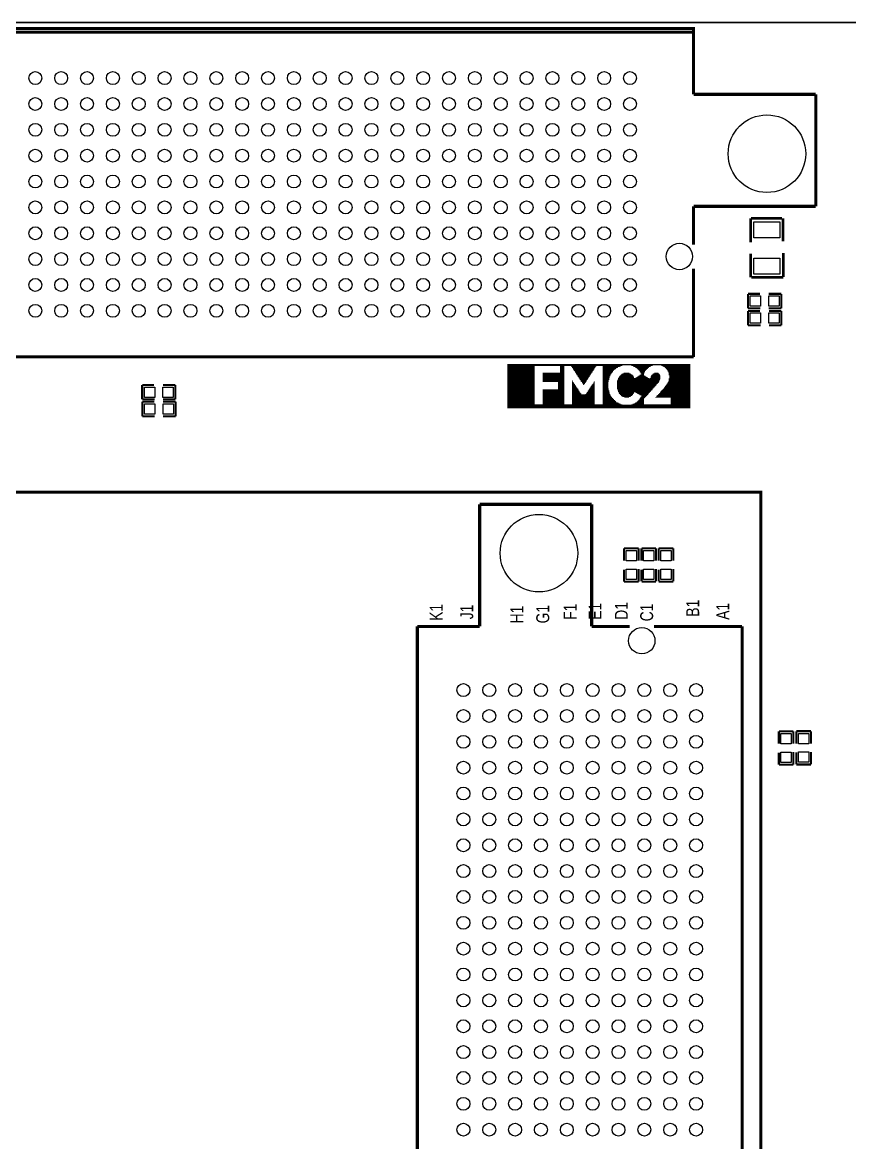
# Model space of a CAD drawing. Extents: x -92 to 136, y -31 to 80.
# Drawn here: x -51.3 to -10.6, y 24.8 to 79.8 of the extents above; entities that cross this region are included whole.
import ezdxf

# ---------------------------------------------------------------- set-up
doc = ezdxf.new("R2010")
doc.units = 0
for name, color, linetype in [('BG_OUTLINE', 254, 'CONTINUOUS'), ('BG_SILKSCREEN_TOP', 85, 'CONTINUOUS'), ('PG_SILKSCREEN_TOP', 85, 'CONTINUOUS'), ('PIN_TOP', 1, 'CONTINUOUS')]:
    doc.layers.add(name, color=color, linetype=linetype)

msp = doc.modelspace()

# ---------------------------------------------------------------- linework, layer by layer
at = {"layer": 'BG_OUTLINE'}
msp.add_lwpolyline([(-91.76512, 79.8195), (98.22688, 79.8195)], dxfattribs=at)
msp.add_lwpolyline([(98.22688, 79.8195), (-91.76512, 79.8195), (-91.76512, 53.44922), (-89.74582, 53.44922), (-89.74582, -7.54888), (-91.76512, -7.54888), (-91.76512, -26.8351), (-76.76134, -26.8351), (-76.76134, -18.5801), (-58.42254, -18.5801), (-58.42254, -26.8351), (-50.42154, -26.8351), (-50.42154, -20.4089, -1.000227), (-46.76394, -20.4089), (-46.76394, -30.8229), (-46.25594, -31.3309), (-36.08324, -31.3309), (-35.57524, -30.8229), (-35.57524, -23.876, -1.000436), (-33.67024, -23.876), (-33.67024, -30.8229), (-33.16224, -31.3309), (37.0459, -31.3309)], format="xyb", dxfattribs=at)
at = {"layer": 'BG_SILKSCREEN_TOP', "const_width": 0.0254}
for points in [[(-27.432, 63.03264), (-18.4404, 63.03264)], [(-27.432, 63.00724), (-20.193, 63.00724)], [(-27.432, 62.98184), (-18.4404, 62.98184)], [(-27.432, 62.95644), (-21.7932, 62.95644)], [(-27.432, 62.93104), (-26.0858, 62.93104)], [(-27.432, 62.90564), (-26.0858, 62.90564)], [(-27.432, 62.88024), (-26.0858, 62.88024)], [(-27.432, 62.85484), (-26.0858, 62.85484)], [(-27.432, 62.82944), (-26.0858, 62.82944)], [(-27.432, 62.80404), (-26.0858, 62.80404)], [(-27.432, 62.77864), (-26.0858, 62.77864)], [(-27.432, 62.75324), (-26.0858, 62.75324)], [(-27.432, 62.72784), (-26.0858, 62.72784)], [(-24.8412, 62.93104), (-24.638, 62.93104)], [(-24.8412, 62.90564), (-24.638, 62.90564)], [(-24.8412, 62.88024), (-24.638, 62.88024)], [(-24.8412, 62.85484), (-24.638, 62.85484)], [(-24.8412, 62.82944), (-24.638, 62.82944)], [(-24.8412, 62.80404), (-24.638, 62.80404)], [(-24.8412, 62.77864), (-24.638, 62.77864)], [(-24.8412, 62.75324), (-24.638, 62.75324)], [(-24.8412, 62.72784), (-24.638, 62.72784)], [(-24.3078, 62.93104), (-23.0632, 62.93104)], [(-24.2824, 62.90564), (-23.0886, 62.90564)], [(-24.257, 62.88024), (-23.114, 62.88024)], [(-24.257, 62.85484), (-23.114, 62.85484)], [(-24.2316, 62.82944), (-23.1394, 62.82944)], [(-24.2062, 62.80404), (-23.1648, 62.80404)], [(-24.2062, 62.77864), (-23.1648, 62.77864)], [(-24.1808, 62.75324), (-23.1902, 62.75324)], [(-24.1808, 62.72784), (-23.1902, 62.72784)], [(-22.7584, 62.93104), (-21.8694, 62.93104)], [(-21.9202, 62.90564), (-22.7584, 62.90564)], [(-22.7584, 62.88024), (-21.9964, 62.88024)], [(-22.7584, 62.85484), (-22.0218, 62.85484)], [(-22.0726, 62.82944), (-22.7584, 62.82944)], [(-22.098, 62.80404), (-22.7584, 62.80404)], [(-22.1234, 62.77864), (-22.7584, 62.77864)], [(-22.7584, 62.75324), (-22.1742, 62.75324)], [(-22.1996, 62.72784), (-22.7584, 62.72784)], [(-21.336, 62.95644), (-20.2946, 62.95644)], [(-20.3708, 62.93104), (-21.2598, 62.93104)], [(-20.4216, 62.90564), (-21.209, 62.90564)], [(-21.1582, 62.88024), (-20.4724, 62.88024)], [(-21.1074, 62.85484), (-20.4978, 62.85484)], [(-20.5232, 62.82944), (-21.082, 62.82944)], [(-21.0566, 62.80404), (-20.5486, 62.80404)], [(-21.0312, 62.77864), (-20.574, 62.77864)], [(-21.0058, 62.75324), (-20.5994, 62.75324)], [(-20.9804, 62.72784), (-20.6248, 62.72784)], [(-20.193, 63.00724), (-20.2184, 63.00724)], [(-20.193, 63.00724), (-18.4404, 63.00724)], [(-19.8628, 62.95644), (-18.4404, 62.95644)], [(-18.4404, 62.93104), (-19.812, 62.93104)], [(-19.7612, 62.90564), (-18.4404, 62.90564)], [(-19.7104, 62.88024), (-18.4404, 62.88024)], [(-19.685, 62.85484), (-18.4404, 62.85484)], [(-19.6596, 62.82944), (-18.4404, 62.82944)], [(-19.6342, 62.80404), (-18.4404, 62.80404)], [(-19.6088, 62.77864), (-18.4404, 62.77864)], [(-19.6088, 62.75324), (-18.4404, 62.75324)], [(-19.5834, 62.72784), (-18.4404, 62.72784)], [(-27.432, 62.70244), (-26.0858, 62.70244)], [(-27.432, 62.67704), (-26.0858, 62.67704)], [(-27.432, 62.65164), (-26.0858, 62.65164)], [(-27.432, 62.62624), (-26.0858, 62.62624)], [(-27.432, 62.60084), (-26.0858, 62.60084)], [(-27.432, 62.57544), (-26.0858, 62.57544)], [(-27.432, 62.55004), (-26.0858, 62.55004)], [(-27.432, 62.52464), (-26.0858, 62.52464)], [(-27.432, 62.49924), (-26.0858, 62.49924)], [(-27.432, 62.47384), (-26.0858, 62.47384)], [(-27.432, 62.44844), (-26.0858, 62.44844)], [(-27.432, 62.42304), (-26.0858, 62.42304)], [(-27.432, 62.39764), (-26.0858, 62.39764)], [(-27.432, 62.37224), (-26.0858, 62.37224)], [(-27.432, 62.34684), (-26.0858, 62.34684)], [(-27.432, 62.32144), (-26.0858, 62.32144)], [(-27.432, 62.29604), (-26.0858, 62.29604)], [(-27.432, 62.27064), (-26.0858, 62.27064)], [(-27.432, 62.24524), (-26.0858, 62.24524)], [(-27.432, 62.21984), (-26.0858, 62.21984)], [(-27.432, 62.19444), (-26.0858, 62.19444)], [(-27.432, 62.16904), (-26.0858, 62.16904)], [(-25.7048, 62.60084), (-24.638, 62.60084)], [(-25.7048, 62.57544), (-24.638, 62.57544)], [(-25.7048, 62.55004), (-24.638, 62.55004)], [(-25.7048, 62.52464), (-24.638, 62.52464)], [(-25.7048, 62.49924), (-24.638, 62.49924)], [(-25.7048, 62.47384), (-24.638, 62.47384)], [(-25.7048, 62.44844), (-24.638, 62.44844)], [(-25.7048, 62.42304), (-24.638, 62.42304)], [(-25.7048, 62.39764), (-24.638, 62.39764)], [(-25.7048, 62.37224), (-24.638, 62.37224)], [(-25.7048, 62.34684), (-24.638, 62.34684)], [(-25.7048, 62.32144), (-24.638, 62.32144)], [(-25.7048, 62.29604), (-24.638, 62.29604)], [(-25.7048, 62.27064), (-24.638, 62.27064)], [(-25.7048, 62.24524), (-24.638, 62.24524)], [(-25.7048, 62.21984), (-24.638, 62.21984)], [(-25.7048, 62.19444), (-24.638, 62.19444)], [(-25.7048, 62.16904), (-24.638, 62.16904)], [(-24.8412, 62.70244), (-24.638, 62.70244)], [(-24.8412, 62.67704), (-24.638, 62.67704)], [(-24.638, 62.65164), (-24.8412, 62.65164)], [(-24.8412, 62.62624), (-24.638, 62.62624)], [(-24.257, 62.21984), (-24.2316, 62.21984)], [(-24.257, 62.19444), (-24.2316, 62.19444)], [(-24.257, 62.16904), (-24.2062, 62.16904)], [(-24.1554, 62.70244), (-23.2156, 62.70244)], [(-24.13, 62.67704), (-23.241, 62.67704)], [(-24.1046, 62.65164), (-23.241, 62.65164)], [(-24.1046, 62.62624), (-23.2664, 62.62624)], [(-24.0792, 62.60084), (-23.2918, 62.60084)], [(-24.0538, 62.57544), (-23.2918, 62.57544)], [(-24.0538, 62.55004), (-23.3172, 62.55004)], [(-23.3426, 62.52464), (-24.0284, 62.52464)], [(-23.3426, 62.49924), (-24.0284, 62.49924)], [(-23.368, 62.47384), (-24.003, 62.47384)], [(-23.3934, 62.44844), (-23.9776, 62.44844)], [(-23.3934, 62.42304), (-23.9776, 62.42304)], [(-23.4188, 62.39764), (-23.9522, 62.39764)], [(-23.9268, 62.37224), (-23.4442, 62.37224)], [(-23.9268, 62.34684), (-23.4442, 62.34684)], [(-23.9014, 62.32144), (-23.4696, 62.32144)], [(-23.876, 62.29604), (-23.495, 62.29604)], [(-23.876, 62.27064), (-23.495, 62.27064)], [(-23.8506, 62.24524), (-23.5204, 62.24524)], [(-23.8252, 62.21984), (-23.5458, 62.21984)], [(-23.8252, 62.19444), (-23.5458, 62.19444)], [(-23.7998, 62.16904), (-23.5712, 62.16904)], [(-23.1902, 62.16904), (-23.1394, 62.16904)], [(-23.1648, 62.19444), (-23.1394, 62.19444)], [(-22.225, 62.70244), (-22.7584, 62.70244)], [(-22.2504, 62.67704), (-22.7584, 62.67704)], [(-22.7584, 62.65164), (-22.2504, 62.65164)], [(-22.7584, 62.62624), (-22.2758, 62.62624)], [(-22.7584, 62.60084), (-22.3012, 62.60084)], [(-22.3266, 62.57544), (-22.7584, 62.57544)], [(-22.3266, 62.55004), (-22.7584, 62.55004)], [(-22.352, 62.52464), (-22.7584, 62.52464)], [(-22.352, 62.49924), (-22.7584, 62.49924)], [(-22.3774, 62.47384), (-22.7584, 62.47384)], [(-22.7584, 62.44844), (-22.3774, 62.44844)], [(-22.7584, 62.42304), (-22.4028, 62.42304)], [(-22.7584, 62.39764), (-22.4028, 62.39764)], [(-22.7584, 62.37224), (-22.4028, 62.37224)], [(-22.7584, 62.34684), (-22.4282, 62.34684)], [(-22.4282, 62.32144), (-22.7584, 62.32144)], [(-22.7584, 62.29604), (-22.4282, 62.29604)], [(-22.4282, 62.27064), (-22.7584, 62.27064)], [(-22.4536, 62.24524), (-22.7584, 62.24524)], [(-22.7584, 62.21984), (-22.4536, 62.21984)], [(-22.7584, 62.19444), (-22.4536, 62.19444)], [(-22.7584, 62.16904), (-22.4536, 62.16904)], [(-22.0472, 62.21984), (-19.9644, 62.21984)], [(-22.0472, 62.19444), (-19.9644, 62.19444)], [(-22.0472, 62.16904), (-19.9898, 62.16904)], [(-22.0218, 62.27064), (-19.939, 62.27064)], [(-22.0218, 62.24524), (-19.939, 62.24524)], [(-20.4724, 62.34684), (-21.9964, 62.34684)], [(-21.9964, 62.32144), (-19.9136, 62.32144)], [(-21.9964, 62.29604), (-19.9136, 62.29604)], [(-21.971, 62.39764), (-21.209, 62.39764)], [(-21.971, 62.37224), (-21.209, 62.37224)], [(-21.9456, 62.42304), (-21.2344, 62.42304)], [(-21.9202, 62.44844), (-21.2344, 62.44844)], [(-21.8948, 62.47384), (-21.2598, 62.47384)], [(-21.8694, 62.49924), (-21.2852, 62.49924)], [(-21.844, 62.52464), (-21.3106, 62.52464)], [(-21.8186, 62.55004), (-21.3614, 62.55004)], [(-21.7678, 62.57544), (-21.3868, 62.57544)], [(-21.717, 62.60084), (-21.4376, 62.60084)], [(-21.1328, 62.37224), (-21.0312, 62.37224)], [(-20.574, 62.39764), (-21.082, 62.39764)], [(-20.5994, 62.42304), (-21.0566, 62.42304)], [(-21.0312, 62.37224), (-21.0566, 62.37224)], [(-21.0312, 62.37224), (-20.6756, 62.37224)], [(-21.0058, 62.44844), (-20.6502, 62.44844)], [(-20.6502, 62.70244), (-20.955, 62.70244)], [(-20.955, 62.47384), (-20.701, 62.47384)], [(-20.6756, 62.67704), (-20.9296, 62.67704)], [(-20.6756, 62.65164), (-20.9296, 62.65164)], [(-20.9296, 62.49924), (-20.7264, 62.49924)], [(-20.9042, 62.62624), (-20.701, 62.62624)], [(-20.8788, 62.60084), (-20.701, 62.60084)], [(-20.8788, 62.57544), (-20.701, 62.57544)], [(-20.8788, 62.52464), (-20.7264, 62.52464)], [(-20.8534, 62.55004), (-20.7264, 62.55004)], [(-20.5232, 62.37224), (-20.70608, 62.37224)], [(-20.4216, 62.34684), (-19.9136, 62.34684)], [(-20.3962, 62.42304), (-19.9136, 62.42304)], [(-20.3962, 62.39764), (-19.9136, 62.39764)], [(-20.3962, 62.37224), (-19.9136, 62.37224)], [(-20.3708, 62.47384), (-19.9136, 62.47384)], [(-20.3708, 62.44844), (-19.9136, 62.44844)], [(-20.3454, 62.49924), (-19.939, 62.49924)], [(-20.32, 62.52464), (-19.939, 62.52464)], [(-20.2946, 62.55004), (-19.9644, 62.55004)], [(-20.2692, 62.57544), (-19.9898, 62.57544)], [(-20.2184, 62.60084), (-20.0152, 62.60084)], [(-19.9898, 62.16904), (-20.0152, 62.16904)], [(-19.558, 62.70244), (-18.4404, 62.70244)], [(-19.558, 62.67704), (-18.4404, 62.67704)], [(-19.5326, 62.65164), (-18.4404, 62.65164)], [(-19.5326, 62.62624), (-18.4404, 62.62624)], [(-19.5326, 62.19444), (-18.4404, 62.19444)], [(-19.5326, 62.16904), (-18.4404, 62.16904)], [(-19.5072, 62.60084), (-18.4404, 62.60084)], [(-19.5072, 62.57544), (-18.4404, 62.57544)], [(-19.5072, 62.55004), (-18.4404, 62.55004)], [(-19.5072, 62.52464), (-18.4404, 62.52464)], [(-19.5072, 62.49924), (-18.4404, 62.49924)], [(-19.5072, 62.32144), (-18.4404, 62.32144)], [(-19.5072, 62.29604), (-18.4404, 62.29604)], [(-19.5072, 62.27064), (-18.4404, 62.27064)], [(-19.5072, 62.24524), (-18.4404, 62.24524)], [(-19.5072, 62.21984), (-18.4404, 62.21984)], [(-19.4818, 62.47384), (-18.4404, 62.47384)], [(-19.4818, 62.44844), (-18.4404, 62.44844)], [(-19.4818, 62.42304), (-18.4404, 62.42304)], [(-19.4818, 62.39764), (-18.4404, 62.39764)], [(-19.4818, 62.37224), (-18.4404, 62.37224)], [(-19.4818, 62.34684), (-18.4404, 62.34684)], [(-27.432, 62.14364), (-26.0858, 62.14364)], [(-27.432, 62.11824), (-26.0858, 62.11824)], [(-27.432, 62.09284), (-26.0858, 62.09284)], [(-27.432, 62.06744), (-26.0858, 62.06744)], [(-27.432, 62.04204), (-26.0858, 62.04204)], [(-27.432, 62.01664), (-26.0858, 62.01664)], [(-27.432, 61.99124), (-26.0858, 61.99124)], [(-27.432, 61.96584), (-26.0858, 61.96584)], [(-27.432, 61.94044), (-26.0858, 61.94044)], [(-27.432, 61.91504), (-26.0858, 61.91504)], [(-27.432, 61.88964), (-26.0858, 61.88964)], [(-27.432, 61.86424), (-26.0858, 61.86424)], [(-27.432, 61.83884), (-26.0858, 61.83884)], [(-27.432, 61.81344), (-26.0858, 61.81344)], [(-27.432, 61.78804), (-26.0858, 61.78804)], [(-27.432, 61.76264), (-26.0858, 61.76264)], [(-27.432, 61.73724), (-26.0858, 61.73724)], [(-27.432, 61.71184), (-26.0858, 61.71184)], [(-27.432, 61.68644), (-26.0858, 61.68644)], [(-27.432, 61.66104), (-26.0858, 61.66104)], [(-27.432, 61.63564), (-26.0858, 61.63564)], [(-27.432, 61.61024), (-26.0858, 61.61024)], [(-25.7048, 61.78804), (-24.638, 61.78804)], [(-25.7048, 61.76264), (-24.638, 61.76264)], [(-25.7048, 61.73724), (-24.638, 61.73724)], [(-25.7048, 61.71184), (-24.638, 61.71184)], [(-25.7048, 61.68644), (-24.638, 61.68644)], [(-25.7048, 61.66104), (-24.638, 61.66104)], [(-25.7048, 61.63564), (-24.638, 61.63564)], [(-25.7048, 61.61024), (-24.638, 61.61024)], [(-24.9428, 62.14364), (-24.638, 62.14364)], [(-24.9428, 62.11824), (-24.638, 62.11824)], [(-24.9428, 62.09284), (-24.638, 62.09284)], [(-24.9428, 62.06744), (-24.638, 62.06744)], [(-24.9428, 62.04204), (-24.638, 62.04204)], [(-24.9428, 62.01664), (-24.638, 62.01664)], [(-24.9428, 61.99124), (-24.638, 61.99124)], [(-24.9428, 61.96584), (-24.638, 61.96584)], [(-24.9428, 61.94044), (-24.638, 61.94044)], [(-24.9428, 61.91504), (-24.638, 61.91504)], [(-24.9428, 61.88964), (-24.638, 61.88964)], [(-24.9428, 61.86424), (-24.638, 61.86424)], [(-24.9428, 61.83884), (-24.638, 61.83884)], [(-24.9428, 61.81344), (-24.638, 61.81344)], [(-24.257, 62.14364), (-24.1808, 62.14364)], [(-24.257, 62.11824), (-24.1808, 62.11824)], [(-24.257, 62.09284), (-24.1554, 62.09284)], [(-24.257, 62.06744), (-24.13, 62.06744)], [(-24.257, 62.04204), (-24.1046, 62.04204)], [(-24.257, 62.01664), (-24.1046, 62.01664)], [(-24.0792, 61.99124), (-24.257, 61.99124)], [(-24.257, 61.96584), (-24.0792, 61.96584)], [(-24.257, 61.94044), (-24.0538, 61.94044)], [(-24.257, 61.91504), (-24.0284, 61.91504)], [(-24.257, 61.88964), (-24.0284, 61.88964)], [(-24.257, 61.86424), (-24.003, 61.86424)], [(-24.257, 61.83884), (-23.9776, 61.83884)], [(-24.257, 61.81344), (-23.9522, 61.81344)], [(-24.257, 61.78804), (-23.9522, 61.78804)], [(-24.257, 61.76264), (-23.9268, 61.76264)], [(-24.257, 61.73724), (-23.9268, 61.73724)], [(-24.257, 61.71184), (-23.9014, 61.71184)], [(-24.257, 61.68644), (-23.876, 61.68644)], [(-24.257, 61.66104), (-23.876, 61.66104)], [(-24.257, 61.63564), (-23.8506, 61.63564)], [(-24.257, 61.61024), (-23.8252, 61.61024)], [(-23.9268, 61.76264), (-23.9522, 61.76264)], [(-23.7744, 62.14364), (-23.5712, 62.14364)], [(-23.7744, 62.11824), (-23.5966, 62.11824)], [(-23.749, 62.09284), (-23.622, 62.09284)], [(-23.7236, 62.06744), (-23.622, 62.06744)], [(-23.7236, 62.04204), (-23.6474, 62.04204)], [(-23.6982, 62.01664), (-23.6728, 62.01664)], [(-23.5458, 61.63564), (-23.1394, 61.63564)], [(-23.5458, 61.61024), (-23.1394, 61.61024)], [(-23.5204, 61.66104), (-23.1394, 61.66104)], [(-23.495, 61.71184), (-23.1394, 61.71184)], [(-23.495, 61.68644), (-23.1394, 61.68644)], [(-23.4696, 61.73724), (-23.1394, 61.73724)], [(-23.4442, 61.78804), (-23.1394, 61.78804)], [(-23.4442, 61.76264), (-23.1394, 61.76264)], [(-23.4188, 61.81344), (-23.1394, 61.81344)], [(-23.3934, 61.86424), (-23.1394, 61.86424)], [(-23.3934, 61.83884), (-23.1394, 61.83884)], [(-23.368, 61.88964), (-23.1394, 61.88964)], [(-23.3426, 61.94044), (-23.1394, 61.94044)], [(-23.3426, 61.91504), (-23.1394, 61.91504)], [(-23.3172, 61.96584), (-23.1394, 61.96584)], [(-23.1394, 62.01664), (-23.2918, 62.01664)], [(-23.2918, 61.99124), (-23.1394, 61.99124)], [(-23.2664, 62.04204), (-23.1394, 62.04204)], [(-23.241, 62.06744), (-23.1394, 62.06744)], [(-23.2156, 62.11824), (-23.1394, 62.11824)], [(-23.2156, 62.09284), (-23.1394, 62.09284)], [(-23.1902, 62.14364), (-23.1394, 62.14364)], [(-22.7584, 62.14364), (-22.479, 62.14364)], [(-22.7584, 62.11824), (-22.479, 62.11824)], [(-22.7584, 62.09284), (-22.479, 62.09284)], [(-22.7584, 62.06744), (-22.479, 62.06744)], [(-22.479, 62.04204), (-22.7584, 62.04204)], [(-22.7584, 62.01664), (-22.479, 62.01664)], [(-22.7584, 61.99124), (-22.479, 61.99124)], [(-22.7584, 61.96584), (-22.479, 61.96584)], [(-22.7584, 61.94044), (-22.479, 61.94044)], [(-22.7584, 61.91504), (-22.479, 61.91504)], [(-22.7584, 61.88964), (-22.479, 61.88964)], [(-22.7584, 61.86424), (-22.479, 61.86424)], [(-22.7584, 61.83884), (-22.4536, 61.83884)], [(-22.4536, 61.81344), (-22.7584, 61.81344)], [(-22.4536, 61.78804), (-22.7584, 61.78804)], [(-22.4536, 61.76264), (-22.7584, 61.76264)], [(-22.7584, 61.73724), (-22.4282, 61.73724)], [(-22.7584, 61.71184), (-22.4282, 61.71184)], [(-22.7584, 61.68644), (-22.4282, 61.68644)], [(-22.7584, 61.66104), (-22.4282, 61.66104)], [(-22.7584, 61.63564), (-22.4028, 61.63564)], [(-22.7584, 61.61024), (-22.4028, 61.61024)], [(-22.0472, 62.14364), (-19.9898, 62.14364)], [(-22.0472, 62.11824), (-20.0152, 62.11824)], [(-22.0472, 62.09284), (-20.0406, 62.09284)], [(-22.0472, 62.06744), (-20.066, 62.06744)], [(-20.0914, 62.04204), (-22.0472, 62.04204)], [(-20.0914, 62.01664), (-22.0472, 62.01664)], [(-20.1168, 61.99124), (-22.0472, 61.99124)], [(-22.0472, 61.96584), (-20.1422, 61.96584)], [(-22.0472, 61.94044), (-20.1676, 61.94044)], [(-22.0472, 61.91504), (-20.193, 61.91504)], [(-22.0472, 61.88964), (-20.2184, 61.88964)], [(-22.0472, 61.86424), (-20.2438, 61.86424)], [(-22.0472, 61.83884), (-20.2692, 61.83884)], [(-22.0472, 61.81344), (-20.2946, 61.81344)], [(-22.0218, 61.78804), (-20.2946, 61.78804)], [(-22.0218, 61.76264), (-20.32, 61.76264)], [(-22.0218, 61.73724), (-20.3454, 61.73724)], [(-21.9964, 61.71184), (-20.3708, 61.71184)], [(-21.9964, 61.68644), (-20.3962, 61.68644)], [(-21.971, 61.66104), (-20.4216, 61.66104)], [(-21.971, 61.63564), (-21.209, 61.63564)], [(-21.971, 61.61024), (-21.209, 61.61024)], [(-21.1328, 61.63564), (-20.447, 61.63564)], [(-21.082, 61.61024), (-20.4724, 61.61024)], [(-20.2946, 61.81344), (-20.32, 61.81344)], [(-20.066, 62.06744), (-20.1168, 62.06744)], [(-19.9644, 61.61024), (-18.4404, 61.61024)], [(-19.939, 61.63564), (-18.4404, 61.63564)], [(-19.9136, 61.68644), (-18.4404, 61.68644)], [(-19.9136, 61.66104), (-18.4404, 61.66104)], [(-19.8882, 61.71184), (-18.4404, 61.71184)], [(-19.8628, 61.73724), (-18.4404, 61.73724)], [(-19.8374, 61.76264), (-18.4404, 61.76264)], [(-19.812, 61.78804), (-18.4404, 61.78804)], [(-19.7866, 61.81344), (-18.4404, 61.81344)], [(-19.7612, 61.83884), (-18.4404, 61.83884)], [(-19.7358, 61.88964), (-18.4404, 61.88964)], [(-19.7358, 61.86424), (-18.4404, 61.86424)], [(-19.7104, 61.91504), (-18.4404, 61.91504)], [(-19.685, 61.94044), (-18.4404, 61.94044)], [(-18.4404, 61.99124), (-19.6596, 61.99124)], [(-19.6596, 61.96584), (-18.4404, 61.96584)], [(-18.4404, 62.01664), (-19.6342, 62.01664)], [(-19.6088, 62.06744), (-18.4404, 62.06744)], [(-19.6088, 62.04204), (-18.4404, 62.04204)], [(-19.5834, 62.09284), (-18.4404, 62.09284)], [(-19.558, 62.14364), (-18.4404, 62.14364)], [(-19.558, 62.11824), (-18.4404, 62.11824)], [(-27.432, 61.58484), (-26.0858, 61.58484)], [(-27.432, 61.55944), (-26.0858, 61.55944)], [(-27.432, 61.53404), (-26.0858, 61.53404)], [(-27.432, 61.50864), (-26.0858, 61.50864)], [(-27.432, 61.48324), (-26.0858, 61.48324)], [(-27.432, 61.45784), (-26.0858, 61.45784)], [(-27.432, 61.43244), (-26.0858, 61.43244)], [(-27.432, 61.40704), (-26.0858, 61.40704)], [(-27.432, 61.38164), (-26.0858, 61.38164)], [(-27.432, 61.35624), (-26.0858, 61.35624)], [(-27.432, 61.33084), (-26.0858, 61.33084)], [(-27.432, 61.30544), (-26.0858, 61.30544)], [(-27.432, 61.28004), (-26.0858, 61.28004)], [(-27.432, 61.25464), (-26.0858, 61.25464)], [(-27.432, 61.22924), (-26.0858, 61.22924)], [(-27.432, 61.20384), (-26.0858, 61.20384)], [(-27.432, 61.17844), (-26.0858, 61.17844)], [(-27.432, 61.15304), (-26.0858, 61.15304)], [(-27.432, 61.12764), (-26.0858, 61.12764)], [(-27.432, 61.10224), (-26.0858, 61.10224)], [(-27.432, 61.07684), (-26.0858, 61.07684)], [(-25.7048, 61.58484), (-24.638, 61.58484)], [(-25.7048, 61.55944), (-24.638, 61.55944)], [(-25.7048, 61.53404), (-24.638, 61.53404)], [(-25.7048, 61.50864), (-24.638, 61.50864)], [(-25.7048, 61.48324), (-24.638, 61.48324)], [(-25.7048, 61.45784), (-24.638, 61.45784)], [(-25.7048, 61.43244), (-24.638, 61.43244)], [(-25.7048, 61.40704), (-24.638, 61.40704)], [(-25.7048, 61.38164), (-24.638, 61.38164)], [(-25.7048, 61.35624), (-24.638, 61.35624)], [(-25.7048, 61.33084), (-24.638, 61.33084)], [(-25.7048, 61.30544), (-24.638, 61.30544)], [(-25.7048, 61.28004), (-24.638, 61.28004)], [(-25.7048, 61.25464), (-24.638, 61.25464)], [(-25.7048, 61.22924), (-24.638, 61.22924)], [(-25.7048, 61.20384), (-24.638, 61.20384)], [(-25.7048, 61.17844), (-24.638, 61.17844)], [(-25.7048, 61.15304), (-24.638, 61.15304)], [(-25.7048, 61.12764), (-24.638, 61.12764)], [(-25.7048, 61.10224), (-24.638, 61.10224)], [(-25.7048, 61.07684), (-24.638, 61.07684)], [(-24.257, 61.58484), (-23.7998, 61.58484)], [(-24.257, 61.55944), (-23.7998, 61.55944)], [(-24.257, 61.53404), (-23.1394, 61.53404)], [(-24.257, 61.50864), (-23.1394, 61.50864)], [(-24.257, 61.48324), (-23.1394, 61.48324)], [(-24.257, 61.45784), (-23.1394, 61.45784)], [(-24.257, 61.43244), (-23.1394, 61.43244)], [(-24.257, 61.40704), (-23.1394, 61.40704)], [(-24.257, 61.38164), (-23.1394, 61.38164)], [(-24.257, 61.35624), (-23.1394, 61.35624)], [(-24.257, 61.33084), (-23.1394, 61.33084)], [(-24.257, 61.30544), (-23.1394, 61.30544)], [(-24.257, 61.28004), (-23.1394, 61.28004)], [(-24.257, 61.25464), (-23.1394, 61.25464)], [(-24.257, 61.22924), (-23.1394, 61.22924)], [(-24.257, 61.20384), (-23.1394, 61.20384)], [(-24.257, 61.17844), (-23.1394, 61.17844)], [(-24.257, 61.15304), (-23.1394, 61.15304)], [(-24.257, 61.12764), (-23.1394, 61.12764)], [(-24.257, 61.10224), (-23.1394, 61.10224)], [(-24.257, 61.07684), (-23.1394, 61.07684)], [(-23.5966, 61.55944), (-23.1394, 61.55944)], [(-23.5712, 61.58484), (-23.1394, 61.58484)], [(-22.7584, 61.58484), (-22.4028, 61.58484)], [(-22.7584, 61.55944), (-22.3774, 61.55944)], [(-22.7584, 61.53404), (-22.3774, 61.53404)], [(-22.7584, 61.50864), (-22.352, 61.50864)], [(-22.7584, 61.48324), (-22.352, 61.48324)], [(-22.7584, 61.45784), (-22.3266, 61.45784)], [(-22.7584, 61.43244), (-22.3266, 61.43244)], [(-22.7584, 61.40704), (-22.3012, 61.40704)], [(-22.7584, 61.38164), (-22.2758, 61.38164)], [(-22.7584, 61.35624), (-22.2504, 61.35624)], [(-22.7584, 61.33084), (-22.225, 61.33084)], [(-22.7584, 61.30544), (-22.1996, 61.30544)], [(-22.7584, 61.28004), (-22.1996, 61.28004)], [(-22.7584, 61.25464), (-22.1488, 61.25464)], [(-22.7584, 61.22924), (-22.1234, 61.22924)], [(-22.7584, 61.20384), (-22.098, 61.20384)], [(-22.7584, 61.17844), (-22.0726, 61.17844)], [(-22.7584, 61.15304), (-22.0218, 61.15304)], [(-22.7584, 61.12764), (-22.098, 61.12764)], [(-21.9202, 61.10224), (-22.7584, 61.10224)], [(-22.7584, 61.07684), (-21.8694, 61.07684)], [(-22.098, 61.12764), (-22.1234, 61.12764)], [(-22.098, 61.12764), (-21.971, 61.12764)], [(-21.9456, 61.58484), (-21.2344, 61.58484)], [(-21.9202, 61.55944), (-21.2598, 61.55944)], [(-21.8948, 61.53404), (-21.2598, 61.53404)], [(-21.8694, 61.50864), (-21.2852, 61.50864)], [(-21.844, 61.48324), (-21.3106, 61.48324)], [(-21.8186, 61.45784), (-21.3614, 61.45784)], [(-21.7678, 61.43244), (-21.3868, 61.43244)], [(-21.6916, 61.40704), (-21.463, 61.40704)], [(-21.2852, 61.07684), (-20.7264, 61.07684)], [(-21.209, 61.10224), (-20.7264, 61.10224)], [(-21.1582, 61.12764), (-20.7264, 61.12764)], [(-21.1328, 61.15304), (-20.7264, 61.15304)], [(-21.082, 61.17844), (-20.7264, 61.17844)], [(-21.0566, 61.58484), (-20.4978, 61.58484)], [(-21.0566, 61.20384), (-20.7264, 61.20384)], [(-21.0312, 61.22924), (-20.7264, 61.22924)], [(-21.0058, 61.55944), (-20.4978, 61.55944)], [(-21.0058, 61.25464), (-20.7264, 61.25464)], [(-20.9804, 61.28004), (-20.7264, 61.28004)], [(-20.955, 61.53404), (-20.5232, 61.53404)], [(-20.955, 61.30544), (-20.7264, 61.30544)], [(-20.9296, 61.50864), (-20.5486, 61.50864)], [(-20.9296, 61.35624), (-20.701, 61.35624)], [(-20.9296, 61.33084), (-20.7264, 61.33084)], [(-20.9042, 61.40704), (-20.6502, 61.40704)], [(-20.9042, 61.38164), (-20.6756, 61.38164)], [(-20.8788, 61.43244), (-20.6248, 61.43244)], [(-20.8534, 61.48324), (-20.574, 61.48324)], [(-20.8534, 61.45784), (-20.5994, 61.45784)], [(-20.6502, 61.40704), (-20.6756, 61.40704)], [(-20.6248, 61.43244), (-20.6502, 61.43244)], [(-20.1676, 61.40704), (-18.4404, 61.40704)], [(-20.1168, 61.45784), (-18.4404, 61.45784)], [(-20.1168, 61.43244), (-18.4404, 61.43244)], [(-20.0914, 61.48324), (-18.4404, 61.48324)], [(-20.066, 61.50864), (-18.4404, 61.50864)], [(-20.0406, 61.53404), (-18.4404, 61.53404)], [(-20.0152, 61.55944), (-18.4404, 61.55944)], [(-19.9898, 61.58484), (-18.4404, 61.58484)], [(-19.4056, 61.38164), (-18.4404, 61.38164)], [(-19.4056, 61.35624), (-18.4404, 61.35624)], [(-19.4056, 61.33084), (-18.4404, 61.33084)], [(-19.4056, 61.30544), (-18.4404, 61.30544)], [(-19.4056, 61.28004), (-18.4404, 61.28004)], [(-19.4056, 61.25464), (-18.4404, 61.25464)], [(-19.4056, 61.22924), (-18.4404, 61.22924)], [(-19.4056, 61.20384), (-18.4404, 61.20384)], [(-19.4056, 61.17844), (-18.4404, 61.17844)], [(-19.4056, 61.15304), (-18.4404, 61.15304)], [(-19.4056, 61.12764), (-18.4404, 61.12764)], [(-19.4056, 61.10224), (-18.4404, 61.10224)], [(-19.4056, 61.07684), (-18.4404, 61.07684)], [(-21.7932, 61.05144), (-27.432, 61.05144)], [(-27.432, 61.02604), (-18.4404, 61.02604)], [(-27.432, 61.00064), (-18.4404, 61.00064)], [(-27.432, 60.97524), (-18.4404, 60.97524)], [(-27.432, 60.94984), (-18.4404, 60.94984)], [(-27.432, 60.92444), (-18.4404, 60.92444)], [(-27.432, 60.89904), (-18.4404, 60.89904)], [(-27.432, 60.87364), (-18.4404, 60.87364)], [(-21.336, 61.05144), (-18.4404, 61.05144)]]:
    msp.add_lwpolyline(points, dxfattribs=at)
at = {"layer": 'PG_SILKSCREEN_TOP'}
for points, const_width in [([(-18.28546, 76.28636), (-18.28546, 79.52232), (-74.06386, 79.52232), (-74.06386, 79.34452), (-18.28546, 79.34452)], 0.1524), ([(-12.28598, 76.28636), (-18.28546, 76.28636)], 0.1524), ([(-12.28598, 70.78472), (-12.28598, 76.28636)], 0.1524), ([(-18.28546, 70.78472), (-12.28598, 70.78472)], 0.1524), ([(-18.28546, 68.9102), (-18.28546, 70.78472)], 0.1524), ([(-15.47622, 70.19036), (-15.47622, 69.02196)], 0.127), ([(-13.93952, 70.19036), (-15.46352, 70.19036)], 0.127), ([(-13.88872, 69.07276), (-13.88872, 70.19036)], 0.127), ([(-15.47622, 67.29476), (-15.47622, 68.46316)], 0.127), ([(-13.87602, 68.48856), (-13.87602, 67.32016)], 0.127), ([(-18.28546, 63.39332), (-18.28546, 67.7164)], 0.1524), ([(-13.87602, 67.29476), (-15.45082, 67.29476)], 0.127), ([(-15.61592, 65.77584), (-15.61592, 66.48704)], 0.1016), ([(-15.61084, 66.48704), (-15.02664, 66.48704)], 0.1016), ([(-13.98016, 66.48704), (-14.58976, 66.48704)], 0.1016), ([(-13.98016, 65.77584), (-13.98016, 66.48704)], 0.1016), ([(-15.61338, 64.93764), (-15.61338, 65.64884)], 0.1016), ([(-15.00124, 65.77584), (-15.61084, 65.77584)], 0.1016), ([(-15.6083, 65.64884), (-15.0241, 65.64884)], 0.1016), ([(-13.98016, 65.77584), (-14.58976, 65.77584)], 0.1016), ([(-13.97762, 65.64884), (-14.58722, 65.64884)], 0.1016), ([(-13.97762, 64.93764), (-13.97762, 65.64884)], 0.1016), ([(-14.9987, 64.93764), (-15.6083, 64.93764)], 0.1016), ([(-13.97762, 64.93764), (-14.58722, 64.93764)], 0.1016), ([(-74.06386, 63.39332), (-18.28546, 63.39332)], 0.1524), ([(-45.37202, 61.30036), (-45.37202, 62.01156)], 0.1016), ([(-45.36694, 62.01156), (-44.78274, 62.01156)], 0.1016), ([(-43.73626, 62.01156), (-44.34586, 62.01156)], 0.1016), ([(-43.73626, 61.30036), (-43.73626, 62.01156)], 0.1016), ([(-44.75734, 61.30036), (-45.36694, 61.30036)], 0.1016), ([(-45.36694, 60.4774), (-45.36694, 61.1886)], 0.1016), ([(-45.36186, 61.1886), (-44.77766, 61.1886)], 0.1016), ([(-43.73626, 61.30036), (-44.34586, 61.30036)], 0.1016), ([(-43.73118, 61.1886), (-44.34078, 61.1886)], 0.1016), ([(-43.73118, 60.4774), (-43.73118, 61.1886)], 0.1016), ([(-44.75226, 60.4774), (-45.36186, 60.4774)], 0.1016), ([(-43.73118, 60.4774), (-44.34078, 60.4774)], 0.1016), ([(-28.79598, 56.148224), (-28.79598, 50.148744)], 0.1524), ([(-23.29434, 56.148224), (-28.79598, 56.148224)], 0.1524), ([(-23.29434, 50.148744), (-23.29434, 56.148224)], 0.1524), ([(-21.69922, 53.98516), (-21.69922, 53.37556)], 0.1016), ([(-20.98802, 53.98516), (-21.69922, 53.98516)], 0.1016), ([(-20.98802, 53.98516), (-20.98802, 53.37556)], 0.1016), ([(-20.84324, 53.9877), (-20.84324, 53.3781)], 0.1016), ([(-20.13204, 53.9877), (-20.84324, 53.9877)], 0.1016), ([(-20.13204, 53.9877), (-20.13204, 53.3781)], 0.1016), ([(-19.99488, 53.9877), (-19.99488, 53.3781)], 0.1016), ([(-19.28368, 53.9877), (-19.99488, 53.9877)], 0.1016), ([(-19.28368, 53.9877), (-19.28368, 53.3781)], 0.1016), ([(-21.69922, 52.35702), (-21.69922, 52.94122)], 0.1016), ([(-20.98802, 52.96662), (-20.98802, 52.35702)], 0.1016), ([(-20.84324, 52.35956), (-20.84324, 52.94376)], 0.1016), ([(-20.13204, 52.96916), (-20.13204, 52.35956)], 0.1016), ([(-19.99488, 52.35956), (-19.99488, 52.94376)], 0.1016), ([(-19.28368, 52.96916), (-19.28368, 52.35956)], 0.1016), ([(-20.98802, 52.35194), (-21.69922, 52.35194)], 0.1016), ([(-20.13204, 52.35448), (-20.84324, 52.35448)], 0.1016), ([(-19.28368, 52.35448), (-19.99488, 52.35448)], 0.1016), ([(-31.85414, 50.148744), (-31.85414, -5.629656)], 0.1524), ([(-28.79598, 50.148744), (-31.85414, 50.148744)], 0.1524), ([(-21.41982, 50.148744), (-23.29434, 50.148744)], 0.1524), ([(-15.90294, 50.148744), (-20.22602, 50.148744)], 0.1524), ([(-15.90294, -5.629656), (-15.90294, 50.148744)], 0.1524), ([(-14.097, 44.99864), (-14.097, 44.38904)], 0.1016), ([(-13.3858, 44.99864), (-14.097, 44.99864)], 0.1016), ([(-13.3858, 44.99864), (-13.3858, 44.38904)], 0.1016), ([(-13.23594, 45.00626), (-13.23594, 44.39666)], 0.1016), ([(-12.52474, 45.00626), (-13.23594, 45.00626)], 0.1016), ([(-12.52474, 45.00626), (-12.52474, 44.39666)], 0.1016), ([(-13.3858, 43.97756), (-13.3858, 43.36796)], 0.1016), ([(-12.52474, 43.98518), (-12.52474, 43.37558)], 0.1016), ([(-14.097, 43.36796), (-14.097, 43.95216)], 0.1016), ([(-13.23594, 43.37558), (-13.23594, 43.95978)], 0.1016), ([(-13.3858, 43.36288), (-14.097, 43.36288)], 0.1016), ([(-12.52474, 43.3705), (-13.23594, 43.3705)], 0.1016)]:
    msp.add_lwpolyline(points, dxfattribs=dict(at, const_width=const_width))
at = {"layer": 'PG_SILKSCREEN_TOP', "const_width": 0.1524}
msp.add_lwpolyline([(-91.4781, -7.549896), (-80.97774, -7.549896, -0.414214), (-79.97952, -8.548116), (-79.97952, -9.650476), (-70.17766, -9.650476, -0.414214), (-69.17944, -10.648696), (-69.17944, -12.251436), (-14.97838, -12.251436), (-14.97838, 56.750204), (-64.37884, 56.750204), (-64.37884, 53.448204), (-91.4781, 53.448204)], format="xyb", dxfattribs=at)
at = {"layer": 'PIN_TOP'}
for points in [[(-15.32382, 70.02526), (-14.05382, 70.02526), (-14.05382, 69.23786), (-15.32382, 69.23786)], [(-15.32382, 68.24726), (-14.05382, 68.24726), (-14.05382, 67.45986), (-15.32382, 67.45986)], [(-15.00124, 66.38544), (-15.00124, 65.87744), (-15.50924, 65.87744), (-15.50924, 66.38544)], [(-14.08684, 66.38544), (-14.08684, 65.87744), (-14.59484, 65.87744), (-14.59484, 66.38544)], [(-14.9987, 65.54724), (-14.9987, 65.03924), (-15.5067, 65.03924), (-15.5067, 65.54724)], [(-14.0843, 65.54724), (-14.0843, 65.03924), (-14.5923, 65.03924), (-14.5923, 65.54724)], [(-44.75734, 61.90996), (-44.75734, 61.40196), (-45.26534, 61.40196), (-45.26534, 61.90996)], [(-43.84294, 61.90996), (-43.84294, 61.40196), (-44.35094, 61.40196), (-44.35094, 61.90996)], [(-44.75226, 61.087), (-44.75226, 60.579), (-45.26026, 60.579), (-45.26026, 61.087)], [(-43.83786, 61.087), (-43.83786, 60.579), (-44.34586, 60.579), (-44.34586, 61.087)], [(-21.59762, 53.88102), (-21.08962, 53.88102), (-21.08962, 53.37302), (-21.59762, 53.37302)], [(-20.74164, 53.88356), (-20.23364, 53.88356), (-20.23364, 53.37556), (-20.74164, 53.37556)], [(-19.89328, 53.88356), (-19.38528, 53.88356), (-19.38528, 53.37556), (-19.89328, 53.37556)], [(-21.59762, 52.96662), (-21.08962, 52.96662), (-21.08962, 52.45862), (-21.59762, 52.45862)], [(-20.74164, 52.96916), (-20.23364, 52.96916), (-20.23364, 52.46116), (-20.74164, 52.46116)], [(-19.89328, 52.96916), (-19.38528, 52.96916), (-19.38528, 52.46116), (-19.89328, 52.46116)], [(-13.9954, 44.89196), (-13.4874, 44.89196), (-13.4874, 44.38396), (-13.9954, 44.38396)], [(-13.13434, 44.89958), (-12.62634, 44.89958), (-12.62634, 44.39158), (-13.13434, 44.39158)], [(-13.9954, 43.97756), (-13.4874, 43.97756), (-13.4874, 43.46956), (-13.9954, 43.46956)], [(-13.13434, 43.98518), (-12.62634, 43.98518), (-12.62634, 43.47718), (-13.13434, 43.47718)]]:
    msp.add_lwpolyline(points, close=True, dxfattribs=at)
for centre, radius in [((-50.61966, 77.08392), 0.3175), ((-49.34966, 77.08392), 0.3175), ((-48.07966, 77.08392), 0.3175), ((-46.80966, 77.08392), 0.3175), ((-45.53966, 77.08392), 0.3175), ((-44.26966, 77.08392), 0.3175), ((-42.99966, 77.08392), 0.3175), ((-41.72966, 77.08392), 0.3175), ((-40.45966, 77.08392), 0.3175), ((-39.18966, 77.08392), 0.3175), ((-37.91966, 77.08392), 0.3175), ((-36.64966, 77.08392), 0.3175), ((-35.37966, 77.08392), 0.3175), ((-34.10966, 77.08392), 0.3175), ((-32.83966, 77.08392), 0.3175), ((-31.56966, 77.08392), 0.3175), ((-30.29966, 77.08392), 0.3175), ((-29.02966, 77.08392), 0.3175), ((-27.75966, 77.08392), 0.3175), ((-26.48966, 77.08392), 0.3175), ((-25.21966, 77.08392), 0.3175), ((-23.94966, 77.08392), 0.3175), ((-22.67966, 77.08392), 0.3175), ((-21.40966, 77.08392), 0.3175), ((-50.61966, 75.81392), 0.3175), ((-49.34966, 75.81392), 0.3175), ((-48.07966, 75.81392), 0.3175), ((-46.80966, 75.81392), 0.3175), ((-45.53966, 75.81392), 0.3175), ((-44.26966, 75.81392), 0.3175), ((-42.99966, 75.81392), 0.3175), ((-41.72966, 75.81392), 0.3175), ((-40.45966, 75.81392), 0.3175), ((-39.18966, 75.81392), 0.3175), ((-37.91966, 75.81392), 0.3175), ((-36.64966, 75.81392), 0.3175), ((-35.37966, 75.81392), 0.3175), ((-34.10966, 75.81392), 0.3175), ((-32.83966, 75.81392), 0.3175), ((-31.56966, 75.81392), 0.3175), ((-30.29966, 75.81392), 0.3175), ((-29.02966, 75.81392), 0.3175), ((-27.75966, 75.81392), 0.3175), ((-26.48966, 75.81392), 0.3175), ((-25.21966, 75.81392), 0.3175), ((-23.94966, 75.81392), 0.3175), ((-22.67966, 75.81392), 0.3175), ((-21.40966, 75.81392), 0.3175), ((-50.61966, 74.54392), 0.3175), ((-49.34966, 74.54392), 0.3175), ((-48.07966, 74.54392), 0.3175), ((-46.80966, 74.54392), 0.3175), ((-45.53966, 74.54392), 0.3175), ((-44.26966, 74.54392), 0.3175), ((-42.99966, 74.54392), 0.3175), ((-41.72966, 74.54392), 0.3175), ((-40.45966, 74.54392), 0.3175), ((-39.18966, 74.54392), 0.3175), ((-37.91966, 74.54392), 0.3175), ((-36.64966, 74.54392), 0.3175), ((-35.37966, 74.54392), 0.3175), ((-34.10966, 74.54392), 0.3175), ((-32.83966, 74.54392), 0.3175), ((-31.56966, 74.54392), 0.3175), ((-30.29966, 74.54392), 0.3175), ((-29.02966, 74.54392), 0.3175), ((-27.75966, 74.54392), 0.3175), ((-26.48966, 74.54392), 0.3175), ((-25.21966, 74.54392), 0.3175), ((-23.94966, 74.54392), 0.3175), ((-22.67966, 74.54392), 0.3175), ((-21.40966, 74.54392), 0.3175), ((-14.68374, 73.37044), 1.905), ((-50.61966, 73.27392), 0.3175), ((-49.34966, 73.27392), 0.3175), ((-48.07966, 73.27392), 0.3175), ((-46.80966, 73.27392), 0.3175), ((-45.53966, 73.27392), 0.3175), ((-44.26966, 73.27392), 0.3175), ((-42.99966, 73.27392), 0.3175), ((-41.72966, 73.27392), 0.3175), ((-40.45966, 73.27392), 0.3175), ((-39.18966, 73.27392), 0.3175), ((-37.91966, 73.27392), 0.3175), ((-36.64966, 73.27392), 0.3175), ((-35.37966, 73.27392), 0.3175), ((-34.10966, 73.27392), 0.3175), ((-32.83966, 73.27392), 0.3175), ((-31.56966, 73.27392), 0.3175), ((-30.29966, 73.27392), 0.3175), ((-29.02966, 73.27392), 0.3175), ((-27.75966, 73.27392), 0.3175), ((-26.48966, 73.27392), 0.3175), ((-25.21966, 73.27392), 0.3175), ((-23.94966, 73.27392), 0.3175), ((-22.67966, 73.27392), 0.3175), ((-21.40966, 73.27392), 0.3175), ((-50.61966, 72.00392), 0.3175), ((-49.34966, 72.00392), 0.3175), ((-48.07966, 72.00392), 0.3175), ((-46.80966, 72.00392), 0.3175), ((-45.53966, 72.00392), 0.3175), ((-44.26966, 72.00392), 0.3175), ((-42.99966, 72.00392), 0.3175), ((-41.72966, 72.00392), 0.3175), ((-40.45966, 72.00392), 0.3175), ((-39.18966, 72.00392), 0.3175), ((-37.91966, 72.00392), 0.3175), ((-36.64966, 72.00392), 0.3175), ((-35.37966, 72.00392), 0.3175), ((-34.10966, 72.00392), 0.3175), ((-32.83966, 72.00392), 0.3175), ((-31.56966, 72.00392), 0.3175), ((-30.29966, 72.00392), 0.3175), ((-29.02966, 72.00392), 0.3175), ((-27.75966, 72.00392), 0.3175), ((-26.48966, 72.00392), 0.3175), ((-25.21966, 72.00392), 0.3175), ((-23.94966, 72.00392), 0.3175), ((-22.67966, 72.00392), 0.3175), ((-21.40966, 72.00392), 0.3175), ((-50.61966, 70.73392), 0.3175), ((-49.34966, 70.73392), 0.3175), ((-48.07966, 70.73392), 0.3175), ((-46.80966, 70.73392), 0.3175), ((-45.53966, 70.73392), 0.3175), ((-44.26966, 70.73392), 0.3175), ((-42.99966, 70.73392), 0.3175), ((-41.72966, 70.73392), 0.3175), ((-40.45966, 70.73392), 0.3175), ((-39.18966, 70.73392), 0.3175), ((-37.91966, 70.73392), 0.3175), ((-36.64966, 70.73392), 0.3175), ((-35.37966, 70.73392), 0.3175), ((-34.10966, 70.73392), 0.3175), ((-32.83966, 70.73392), 0.3175), ((-31.56966, 70.73392), 0.3175), ((-30.29966, 70.73392), 0.3175), ((-29.02966, 70.73392), 0.3175), ((-27.75966, 70.73392), 0.3175), ((-26.48966, 70.73392), 0.3175), ((-25.21966, 70.73392), 0.3175), ((-23.94966, 70.73392), 0.3175), ((-22.67966, 70.73392), 0.3175), ((-21.40966, 70.73392), 0.3175), ((-50.61966, 69.46392), 0.3175), ((-49.34966, 69.46392), 0.3175), ((-48.07966, 69.46392), 0.3175), ((-46.80966, 69.46392), 0.3175), ((-45.53966, 69.46392), 0.3175), ((-44.26966, 69.46392), 0.3175), ((-42.99966, 69.46392), 0.3175), ((-41.72966, 69.46392), 0.3175), ((-40.45966, 69.46392), 0.3175), ((-39.18966, 69.46392), 0.3175), ((-37.91966, 69.46392), 0.3175), ((-36.64966, 69.46392), 0.3175), ((-35.37966, 69.46392), 0.3175), ((-34.10966, 69.46392), 0.3175), ((-32.83966, 69.46392), 0.3175), ((-31.56966, 69.46392), 0.3175), ((-30.29966, 69.46392), 0.3175), ((-29.02966, 69.46392), 0.3175), ((-27.75966, 69.46392), 0.3175), ((-26.48966, 69.46392), 0.3175), ((-25.21966, 69.46392), 0.3175), ((-23.94966, 69.46392), 0.3175), ((-22.67966, 69.46392), 0.3175), ((-21.40966, 69.46392), 0.3175), ((-18.98396, 68.32092), 0.6477), ((-50.61966, 68.19392), 0.3175), ((-49.34966, 68.19392), 0.3175), ((-48.07966, 68.19392), 0.3175), ((-46.80966, 68.19392), 0.3175), ((-45.53966, 68.19392), 0.3175), ((-44.26966, 68.19392), 0.3175), ((-42.99966, 68.19392), 0.3175), ((-41.72966, 68.19392), 0.3175), ((-40.45966, 68.19392), 0.3175), ((-39.18966, 68.19392), 0.3175), ((-37.91966, 68.19392), 0.3175), ((-36.64966, 68.19392), 0.3175), ((-35.37966, 68.19392), 0.3175), ((-34.10966, 68.19392), 0.3175), ((-32.83966, 68.19392), 0.3175), ((-31.56966, 68.19392), 0.3175), ((-30.29966, 68.19392), 0.3175), ((-29.02966, 68.19392), 0.3175), ((-27.75966, 68.19392), 0.3175), ((-26.48966, 68.19392), 0.3175), ((-25.21966, 68.19392), 0.3175), ((-23.94966, 68.19392), 0.3175), ((-22.67966, 68.19392), 0.3175), ((-21.40966, 68.19392), 0.3175), ((-50.61966, 66.92392), 0.3175), ((-49.34966, 66.92392), 0.3175), ((-48.07966, 66.92392), 0.3175), ((-46.80966, 66.92392), 0.3175), ((-45.53966, 66.92392), 0.3175), ((-44.26966, 66.92392), 0.3175), ((-42.99966, 66.92392), 0.3175), ((-41.72966, 66.92392), 0.3175), ((-40.45966, 66.92392), 0.3175), ((-39.18966, 66.92392), 0.3175), ((-37.91966, 66.92392), 0.3175), ((-36.64966, 66.92392), 0.3175), ((-35.37966, 66.92392), 0.3175), ((-34.10966, 66.92392), 0.3175), ((-32.83966, 66.92392), 0.3175), ((-31.56966, 66.92392), 0.3175), ((-30.29966, 66.92392), 0.3175), ((-29.02966, 66.92392), 0.3175), ((-27.75966, 66.92392), 0.3175), ((-26.48966, 66.92392), 0.3175), ((-25.21966, 66.92392), 0.3175), ((-23.94966, 66.92392), 0.3175), ((-22.67966, 66.92392), 0.3175), ((-21.40966, 66.92392), 0.3175), ((-50.61966, 65.65392), 0.3175), ((-49.34966, 65.65392), 0.3175), ((-48.07966, 65.65392), 0.3175), ((-46.80966, 65.65392), 0.3175), ((-45.53966, 65.65392), 0.3175), ((-44.26966, 65.65392), 0.3175), ((-42.99966, 65.65392), 0.3175), ((-41.72966, 65.65392), 0.3175), ((-40.45966, 65.65392), 0.3175), ((-39.18966, 65.65392), 0.3175), ((-37.91966, 65.65392), 0.3175), ((-36.64966, 65.65392), 0.3175), ((-35.37966, 65.65392), 0.3175), ((-34.10966, 65.65392), 0.3175), ((-32.83966, 65.65392), 0.3175), ((-31.56966, 65.65392), 0.3175), ((-30.29966, 65.65392), 0.3175), ((-29.02966, 65.65392), 0.3175), ((-27.75966, 65.65392), 0.3175), ((-26.48966, 65.65392), 0.3175), ((-25.21966, 65.65392), 0.3175), ((-23.94966, 65.65392), 0.3175), ((-22.67966, 65.65392), 0.3175), ((-21.40966, 65.65392), 0.3175), ((-25.88006, 53.750464), 1.905), ((-20.83054, 49.450244), 0.6477), ((-29.59354, 47.024544), 0.3175), ((-28.32354, 47.024544), 0.3175), ((-27.05354, 47.024544), 0.3175), ((-25.78354, 47.024544), 0.3175), ((-24.51354, 47.024544), 0.3175), ((-23.24354, 47.024544), 0.3175), ((-21.97354, 47.024544), 0.3175), ((-20.70354, 47.024544), 0.3175), ((-19.43354, 47.024544), 0.3175), ((-18.16354, 47.024544), 0.3175), ((-29.59354, 45.754544), 0.3175), ((-28.32354, 45.754544), 0.3175), ((-27.05354, 45.754544), 0.3175), ((-25.78354, 45.754544), 0.3175), ((-24.51354, 45.754544), 0.3175), ((-23.24354, 45.754544), 0.3175), ((-21.97354, 45.754544), 0.3175), ((-20.70354, 45.754544), 0.3175), ((-19.43354, 45.754544), 0.3175), ((-18.16354, 45.754544), 0.3175), ((-29.59354, 44.484544), 0.3175), ((-28.32354, 44.484544), 0.3175), ((-27.05354, 44.484544), 0.3175), ((-25.78354, 44.484544), 0.3175), ((-24.51354, 44.484544), 0.3175), ((-23.24354, 44.484544), 0.3175), ((-21.97354, 44.484544), 0.3175), ((-20.70354, 44.484544), 0.3175), ((-19.43354, 44.484544), 0.3175), ((-18.16354, 44.484544), 0.3175), ((-29.59354, 43.214544), 0.3175), ((-28.32354, 43.214544), 0.3175), ((-27.05354, 43.214544), 0.3175), ((-25.78354, 43.214544), 0.3175), ((-24.51354, 43.214544), 0.3175), ((-23.24354, 43.214544), 0.3175), ((-21.97354, 43.214544), 0.3175), ((-20.70354, 43.214544), 0.3175), ((-19.43354, 43.214544), 0.3175), ((-18.16354, 43.214544), 0.3175), ((-29.59354, 41.944544), 0.3175), ((-28.32354, 41.944544), 0.3175), ((-27.05354, 41.944544), 0.3175), ((-25.78354, 41.944544), 0.3175), ((-24.51354, 41.944544), 0.3175), ((-23.24354, 41.944544), 0.3175), ((-21.97354, 41.944544), 0.3175), ((-20.70354, 41.944544), 0.3175), ((-19.43354, 41.944544), 0.3175), ((-18.16354, 41.944544), 0.3175), ((-29.59354, 40.674544), 0.3175), ((-28.32354, 40.674544), 0.3175), ((-27.05354, 40.674544), 0.3175), ((-25.78354, 40.674544), 0.3175), ((-24.51354, 40.674544), 0.3175), ((-23.24354, 40.674544), 0.3175), ((-21.97354, 40.674544), 0.3175), ((-20.70354, 40.674544), 0.3175), ((-19.43354, 40.674544), 0.3175), ((-18.16354, 40.674544), 0.3175), ((-29.59354, 39.404544), 0.3175), ((-28.32354, 39.404544), 0.3175), ((-27.05354, 39.404544), 0.3175), ((-25.78354, 39.404544), 0.3175), ((-24.51354, 39.404544), 0.3175), ((-23.24354, 39.404544), 0.3175), ((-21.97354, 39.404544), 0.3175), ((-20.70354, 39.404544), 0.3175), ((-19.43354, 39.404544), 0.3175), ((-18.16354, 39.404544), 0.3175), ((-29.59354, 38.134544), 0.3175), ((-28.32354, 38.134544), 0.3175), ((-27.05354, 38.134544), 0.3175), ((-25.78354, 38.134544), 0.3175), ((-24.51354, 38.134544), 0.3175), ((-23.24354, 38.134544), 0.3175), ((-21.97354, 38.134544), 0.3175), ((-20.70354, 38.134544), 0.3175), ((-19.43354, 38.134544), 0.3175), ((-18.16354, 38.134544), 0.3175), ((-29.59354, 36.864544), 0.3175), ((-28.32354, 36.864544), 0.3175), ((-27.05354, 36.864544), 0.3175), ((-25.78354, 36.864544), 0.3175), ((-24.51354, 36.864544), 0.3175), ((-23.24354, 36.864544), 0.3175), ((-21.97354, 36.864544), 0.3175), ((-20.70354, 36.864544), 0.3175), ((-19.43354, 36.864544), 0.3175), ((-18.16354, 36.864544), 0.3175), ((-29.59354, 35.594544), 0.3175), ((-28.32354, 35.594544), 0.3175), ((-27.05354, 35.594544), 0.3175), ((-25.78354, 35.594544), 0.3175), ((-24.51354, 35.594544), 0.3175), ((-23.24354, 35.594544), 0.3175), ((-21.97354, 35.594544), 0.3175), ((-20.70354, 35.594544), 0.3175), ((-19.43354, 35.594544), 0.3175), ((-18.16354, 35.594544), 0.3175), ((-29.59354, 34.324544), 0.3175), ((-28.32354, 34.324544), 0.3175), ((-27.05354, 34.324544), 0.3175), ((-25.78354, 34.324544), 0.3175), ((-24.51354, 34.324544), 0.3175), ((-23.24354, 34.324544), 0.3175), ((-21.97354, 34.324544), 0.3175), ((-20.70354, 34.324544), 0.3175), ((-19.43354, 34.324544), 0.3175), ((-18.16354, 34.324544), 0.3175), ((-29.59354, 33.054544), 0.3175), ((-28.32354, 33.054544), 0.3175), ((-27.05354, 33.054544), 0.3175), ((-25.78354, 33.054544), 0.3175), ((-24.51354, 33.054544), 0.3175), ((-23.24354, 33.054544), 0.3175), ((-21.97354, 33.054544), 0.3175), ((-20.70354, 33.054544), 0.3175), ((-19.43354, 33.054544), 0.3175), ((-18.16354, 33.054544), 0.3175), ((-29.59354, 31.784544), 0.3175), ((-28.32354, 31.784544), 0.3175), ((-27.05354, 31.784544), 0.3175), ((-25.78354, 31.784544), 0.3175), ((-24.51354, 31.784544), 0.3175), ((-23.24354, 31.784544), 0.3175), ((-21.97354, 31.784544), 0.3175), ((-20.70354, 31.784544), 0.3175), ((-19.43354, 31.784544), 0.3175), ((-18.16354, 31.784544), 0.3175), ((-29.59354, 30.514544), 0.3175), ((-28.32354, 30.514544), 0.3175), ((-27.05354, 30.514544), 0.3175), ((-25.78354, 30.514544), 0.3175), ((-24.51354, 30.514544), 0.3175), ((-23.24354, 30.514544), 0.3175), ((-21.97354, 30.514544), 0.3175), ((-20.70354, 30.514544), 0.3175), ((-19.43354, 30.514544), 0.3175), ((-18.16354, 30.514544), 0.3175), ((-29.59354, 29.244544), 0.3175), ((-28.32354, 29.244544), 0.3175), ((-27.05354, 29.244544), 0.3175), ((-25.78354, 29.244544), 0.3175), ((-24.51354, 29.244544), 0.3175), ((-23.24354, 29.244544), 0.3175), ((-21.97354, 29.244544), 0.3175), ((-20.70354, 29.244544), 0.3175), ((-19.43354, 29.244544), 0.3175), ((-18.16354, 29.244544), 0.3175), ((-29.59354, 27.974544), 0.3175), ((-28.32354, 27.974544), 0.3175), ((-27.05354, 27.974544), 0.3175), ((-25.78354, 27.974544), 0.3175), ((-24.51354, 27.974544), 0.3175), ((-23.24354, 27.974544), 0.3175), ((-21.97354, 27.974544), 0.3175), ((-20.70354, 27.974544), 0.3175), ((-19.43354, 27.974544), 0.3175), ((-18.16354, 27.974544), 0.3175), ((-29.59354, 26.704544), 0.3175), ((-28.32354, 26.704544), 0.3175), ((-27.05354, 26.704544), 0.3175), ((-25.78354, 26.704544), 0.3175), ((-24.51354, 26.704544), 0.3175), ((-23.24354, 26.704544), 0.3175), ((-21.97354, 26.704544), 0.3175), ((-20.70354, 26.704544), 0.3175), ((-19.43354, 26.704544), 0.3175), ((-18.16354, 26.704544), 0.3175), ((-29.59354, 25.434544), 0.3175), ((-28.32354, 25.434544), 0.3175), ((-27.05354, 25.434544), 0.3175), ((-25.78354, 25.434544), 0.3175), ((-24.51354, 25.434544), 0.3175), ((-23.24354, 25.434544), 0.3175), ((-21.97354, 25.434544), 0.3175), ((-20.70354, 25.434544), 0.3175), ((-19.43354, 25.434544), 0.3175), ((-18.16354, 25.434544), 0.3175)]:
    msp.add_circle(centre, radius, dxfattribs=at)

# ---------------------------------------------------------------- texts
at = {"layer": 'PG_SILKSCREEN_TOP', "width": 0.8}
for s, p in [('K1', (-30.60954, 50.428144)), ('J1', (-29.11094, 50.504344)), ('G1', (-25.37714, 50.301144)), ('F1', (-24.03094, 50.478944)), ('E1', (-22.81174, 50.478944)), ('D1', (-21.51634, 50.478944)), ('C1', (-20.27174, 50.402744)), ('B1', (-18.01114, 50.631344)), ('A1', (-16.53794, 50.478944)), ('H1', (-26.64714, 50.301144))]:
    msp.add_text(s, height=0.635, rotation=90, dxfattribs=at).set_placement(p)

doc.saveas('drawing.dxf')
